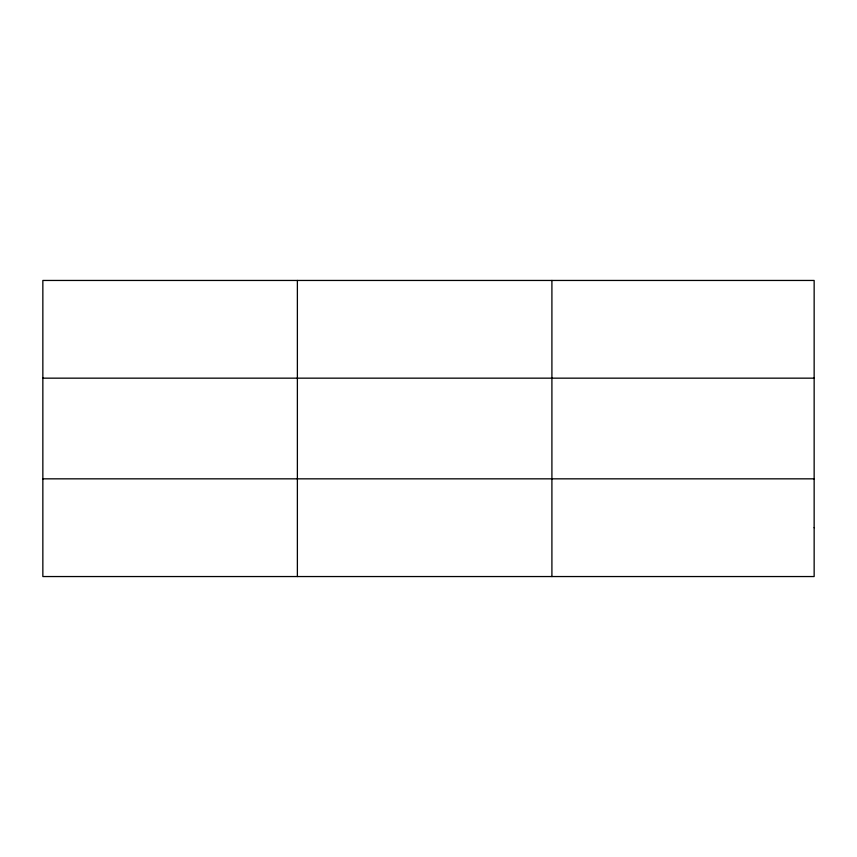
<?xml version="1.0" encoding="UTF-8"?>
<svg xmlns="http://www.w3.org/2000/svg" width="857" height="857" viewBox="0 0 857 857"><rect width="100%" height="100%" fill="white"/><g stroke="black" fill="none" stroke-linecap="round" stroke-linejoin="round"><path stroke-width="1.29" d="M297.379 576.547L297.379 280.453M551.908 576.547L551.908 280.453M42.85 378.162L814.15 378.162M42.85 478.838L814.15 478.838M814.15 527.687L814.15 576.547L42.85 576.547L42.85 280.453L814.15 280.453L814.15 527.687"/></g></svg>
